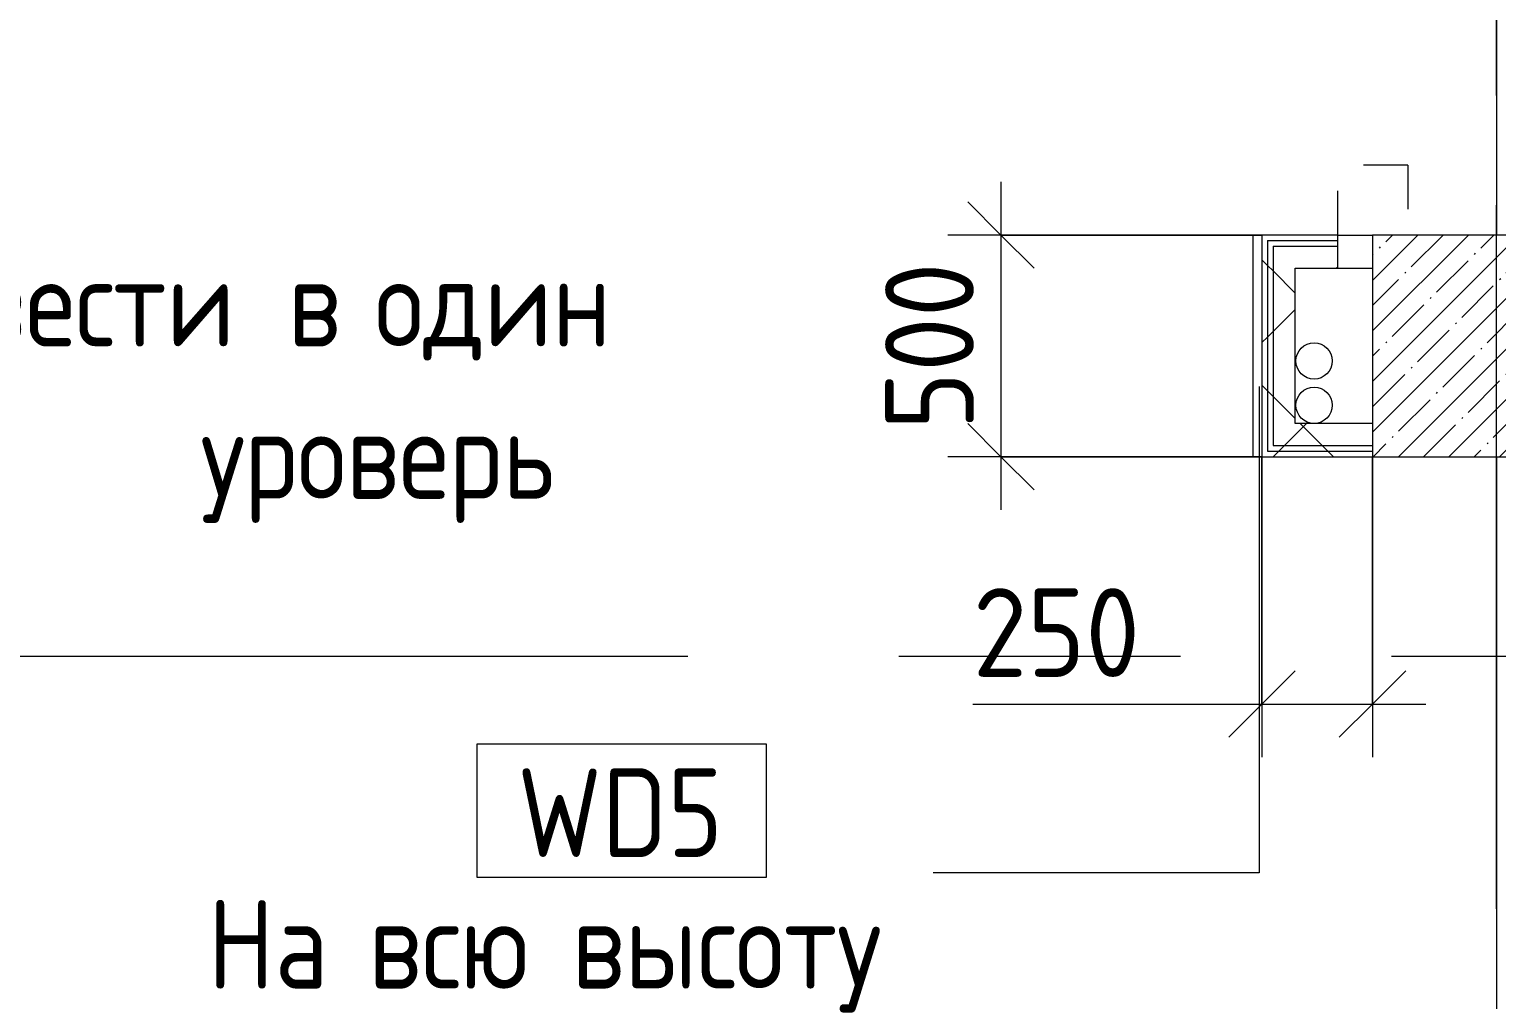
# Model space of a CAD drawing. Header units: millimetres. Extents: x 81037 to 284518, y -8553 to 29000.
# Drawn here: x 117900 to 121210, y 17375 to 19564 of the extents above; entities that cross this region are included whole.
import ezdxf

# ---------------------------------------------------------------- set-up
doc = ezdxf.new("R2010")
doc.units = ezdxf.units.MM
doc.linetypes.add('200_ШТРИХ__ш1_п0_6_', pattern=[160, 100, -60])
doc.linetypes.add('Осевая', pattern=[3175, 635, -476.25, 1587.5, -476.25])
for name, color, linetype, lineweight in [('A-ANNO-DIMS', 7, 'Continuous', 9), ('A-ANNO-DIMS-100', 7, 'Continuous', 9), ('A-DETL', 7, 'Continuous', 9), ('A-DETL-MBND-1', 7, '200_ШТРИХ__ш1_п0_6_', 9), ('A-WALL-IDEN', 7, 'Continuous', 9), ('I-WALL', 7, 'Continuous', 9), ('S-COLS', 7, 'Continuous', 9), ('Оси', 7, 'Continuous', 9), ('Оси-2', 7, 'Осевая', 9)]:
    doc.layers.add(name, color=color, linetype=linetype, lineweight=lineweight)
for name, color, linetype, lineweight, true_color in [('A-FLOR-1', 7, 'Continuous', 9, 0xaaaaaa), ('A-WALL-2', 7, 'Continuous', 13, 0x008040), ('G-ANNO-TEXT-1', 7, 'Continuous', 9, 0x3c3c3c), ('I-WALL-2', 7, 'Continuous', 9, 0x008040)]:
    doc.layers.add(name, color=color, linetype=linetype, lineweight=lineweight, true_color=true_color)
doc.styles.add('GOST Common_1', font='GOST_Common.ttf', dxfattribs={"width": 0.9, "height": 200})
doc.styles.add('ISOCPEUR_1', font='isocpeur.ttf', dxfattribs={"width": 0.9, "height": 200})
doc.dimstyles.new('ISO-2_0_0_9К_Средний_округл2', dxfattribs={"dimscale": 304.8, "dimtxt": 199.196235, "dimasz": 0.492126, "dimexe": 0.393701, "dimexo": 0, "dimgap": 0, "dimtad": 1, "dimdec": 0, "dimrnd": 10, "dimzin": 0, "dimdsep": 46, "dimtxsty": 'ISOCPEUR_1', "dimblk1": 'OBLIQUE', "dimblk2": 'OBLIQUE', "dimsah": 1, "dimcen": 0.09, "dimdle": 0.393701, "dimazin": 0, "dimtfac": 1, "dimtdec": 4, "dimtix": 1, "dimtmove": 0, "dimatfit": 3, "dimfxl": 1, "dimtvp": 1, "dimtolj": 1, "dimtzin": 0, "dimarcsym": 2})
doc.dimstyles.new('ISO-2_0_0_9К_Средний_округл2_1', dxfattribs={"dimscale": 304.8, "dimtxt": 199.196235, "dimasz": 0.492126, "dimexe": 0.393701, "dimexo": 0, "dimgap": 0, "dimtad": 1, "dimdec": 0, "dimrnd": 10, "dimzin": 0, "dimdsep": 46, "dimtxsty": 'ISOCPEUR_1', "dimblk1": 'OBLIQUE', "dimblk2": 'OBLIQUE', "dimsah": 1, "dimcen": 0.09, "dimdle": 0.393701, "dimazin": 0, "dimtfac": 1, "dimtdec": 4, "dimtix": 1, "dimtmove": 1, "dimatfit": 3, "dimfxl": 1, "dimtvp": 1, "dimtolj": 1, "dimtzin": 0, "dimarcsym": 2})
pattern_1 = [(45, (0, 0), (-141.42136, 141.42136), []), (135, (0, 0), (-141.42136, -141.42136), [])]

# ---------------------------------------------------------------- blocks, each defined once
blk = doc.blocks.new('BSC_Колонна _Прямоугольная - 500х500-V18-План монтажа стен и перегородок 2 этажа в осях 23_33')
at = {"layer": 'S-COLS'}
h = blk.add_hatch(dxfattribs=at)
h.set_pattern_fill('FP_36', color=256, style=0, pattern_type=2)
h.set_pattern_definition([(45, (-121180, -18850), (-57.024626, 57.024626), []), (45, (-121122.975, -18850), (-57.024626, 57.024626), [100.806, -20.161, 3.353, -16.808])])
h.paths.add_polyline_path([(-250, -250), (250, -250), (250, 250), (-250, 250), (-250, -196.3)])
for p, q in [((250, 250), (-250, 250)), ((-250, 250), (-250, -250)), ((250, -250), (250, 250)), ((-250, -250), (250, -250))]:
    blk.add_line(p, q, dxfattribs=at)
blk = doc.blocks.new('М_стена2 - Типоразмер-30678229-План монтажа стен и перегородок 2 этажа в осях 23_33')
at = {"layer": 'A-WALL-IDEN'}
for p, q in [((3.258, 1.523), (-3.273, 1.523)), ((-3.273, 1.523), (-3.273, -1.477)), ((3.258, -1.477), (3.258, 1.523)), ((-3.273, -1.477), (3.258, -1.477))]:
    blk.add_line(p, q, dxfattribs=at)
blk = doc.blocks.new('DIMBLOCK71-План монтажа стен и перегородок 2 этажа в осях 23_33')
at = {"layer": 'A-ANNO-DIMS-100'}
for p, q in [((120092, 19220), (120092, 18480)), ((120680.6, 19100), (119972, 19100)), ((120092, 19100), (120680.6, 19100)), ((120680.6, 18600), (119972, 18600)), ((120092, 18600), (120680.6, 18600))]:
    blk.add_line(p, q, dxfattribs=at)
at = {"layer": 'A-ANNO-DIMS-100', "lineweight": 20}
for p, q in [((120092, 19100), (120017, 19175)), ((120092, 19100), (120167, 19025)), ((120092, 18600), (120017, 18675)), ((120092, 18600), (120167, 18525))]:
    blk.add_line(p, q, dxfattribs=at)
at = {"layer": 'A-ANNO-DIMS-100', "color": 0, "insert": (119830.7, 18660.4), "char_height": 200, "width": 455.087, "attachment_point": 1, "rotation": 90, "line_spacing_factor": 1.149209, "style": 'ISOCPEUR_1'}
blk.add_mtext('500', dxfattribs=at)
blk = doc.blocks.new('_Oblique')
at = {"color": 0, "linetype": 'ByBlock', "lineweight": -2}
blk.add_line((-0.5, -0.5), (0.5, 0.5), dxfattribs=at)
blk = doc.blocks.new('DIMBLOCK72-План монтажа стен и перегородок 2 этажа в осях 23_33')
at = {"layer": 'A-ANNO-DIMS-100'}
for p, q in [((120680.6, 18600), (120680.6, 17921.9)), ((120680.6, 18041.9), (120680.6, 18600)), ((120930, 18600), (120930, 17921.9)), ((120930, 18041.9), (120930, 18600)), ((120028.3, 18041.9), (120507.5, 18041.9)), ((120507.5, 18041.9), (120805.3, 18041.9)), ((120560.6, 18041.9), (121050, 18041.9))]:
    blk.add_line(p, q, dxfattribs=at)
at = {"layer": 'A-ANNO-DIMS-100', "lineweight": 20}
for p, q in [((120680.6, 18041.9), (120755.6, 18116.9)), ((120930, 18041.9), (121005, 18116.9)), ((120680.6, 18041.9), (120605.6, 17966.9)), ((120930, 18041.9), (120855, 17966.9))]:
    blk.add_line(p, q, dxfattribs=at)
at = {"layer": 'A-ANNO-DIMS-100', "color": 0, "insert": (120028.3, 18303.2), "char_height": 200, "width": 455.087, "attachment_point": 1, "line_spacing_factor": 1.149209, "style": 'ISOCPEUR_1'}
blk.add_mtext('250', dxfattribs=at)

msp = doc.modelspace()

# ---------------------------------------------------------------- hatches: boundary and pattern name
at = {"layer": 'I-WALL-2'}
h = msp.add_hatch(dxfattribs=at)
h.set_pattern_fill('FP_38', color=256, style=0, pattern_type=2)
h.set_pattern_definition(pattern_1)
h.paths.add_polyline_path([(120693.1, 18600), (120693.1, 19087.5), (120680.6, 19087.5), (120680.6, 18600)])
h = msp.add_hatch(dxfattribs=at)
h.set_pattern_fill('FP_38', color=256, style=0, pattern_type=2)
h.set_pattern_definition(pattern_1)
h.paths.add_polyline_path([(120705.6, 18612.5), (120705.6, 19075), (120693.1, 19075), (120693.1, 18612.5)])
h = msp.add_hatch(dxfattribs=at)
h.set_pattern_fill('FP_38', color=256, style=0, pattern_type=2)
h.set_pattern_definition(pattern_1)
h.paths.add_polyline_path([(120852, 19025), (120852, 19075), (120705.6, 19075), (120705.6, 19025), (120755.6, 19025)])
h = msp.add_hatch(dxfattribs=at)
h.set_pattern_fill('FP_38', color=256, style=0, pattern_type=2)
h.set_pattern_definition(pattern_1)
h.paths.add_polyline_path([(120755.6, 18625), (120755.6, 19025), (120705.6, 19025), (120705.6, 18625)])
h = msp.add_hatch(dxfattribs=at)
h.set_pattern_fill('FP_38', color=256, style=0, pattern_type=2)
h.set_pattern_definition(pattern_1)
h.paths.add_polyline_path([(120930, 18625), (120930, 18675), (120755.6, 18675), (120755.6, 18625)])
h = msp.add_hatch(dxfattribs=at)
h.set_pattern_fill('FP_38', color=256, style=0, pattern_type=2)
h.set_pattern_definition(pattern_1)
h.paths.add_polyline_path([(120930, 18600), (120930, 18612.5), (120693.1, 18612.5), (120693.1, 18600), (120755.6, 18600)])
h = msp.add_hatch(dxfattribs=at)
h.set_pattern_fill('FP_38', color=256, style=0, pattern_type=2)
h.set_pattern_definition(pattern_1)
h.paths.add_polyline_path([(120930, 18612.5), (120930, 18625), (120705.6, 18625), (120705.6, 18612.5), (120755.6, 18612.5)])

# ---------------------------------------------------------------- linework, layer by layer
at = {"layer": 'A-DETL'}
for centre in [(120798.3, 18816), (120798.3, 18716)]:
    msp.add_circle(centre, 41, dxfattribs=at)
at = {"layer": 'A-DETL-MBND-1'}
for p, q in [((120852, 19100), (120852, 19258)), ((121010, 19258), (120852, 19258)), ((121010, 19258), (121010, 19100)), ((120852, 19025), (120930, 19025))]:
    msp.add_line(p, q, dxfattribs=at)
at = {"layer": 'A-FLOR-1'}
for p, q in [((120660.6, 18600), (120660.6, 19100)), ((120660.6, 19100), (120680.6, 19100)), ((120852, 19100), (120930, 19100)), ((120680.6, 18600), (120660.6, 18600))]:
    msp.add_line(p, q, dxfattribs=at)
at = {"layer": 'A-WALL-2'}
for p, q in [((120693.1, 19087.5), (120693.1, 18612.5)), ((120693.1, 19087.5), (120852, 19087.5)), ((120705.6, 19075), (120705.6, 18625)), ((120705.6, 19075), (120852, 19075)), ((120693.1, 18612.5), (120930, 18612.5)), ((120705.6, 18625), (120930, 18625))]:
    msp.add_line(p, q, dxfattribs=at)
at = {"layer": 'A-WALL-IDEN'}
for p, q in [((120674.3, 18758.6), (120674.3, 17661)), ((120674.3, 17661), (119939, 17661))]:
    msp.add_line(p, q, dxfattribs=at)
at = {"layer": 'I-WALL'}
for p, q in [((121210, 19720), (121210, 19100)), ((121210, 18600), (121210, 13900))]:
    msp.add_line(p, q, dxfattribs=at)
at = {"layer": 'I-WALL-2'}
for p, q in [((120680.6, 19100), (120680.6, 18600)), ((120852, 19100), (120680.6, 19100)), ((120852, 19025), (120852, 19100)), ((120755.6, 18675), (120755.6, 19025)), ((120755.6, 19025), (120852, 19025)), ((120930, 18675), (120755.6, 18675)), ((120680.6, 18600), (120930, 18600))]:
    msp.add_line(p, q, dxfattribs=at)
at = {"layer": 'Оси'}
msp.add_line((121210, 19415.1), (121210, 21915.1), dxfattribs=at)
at = {"layer": 'Оси-2'}
for p, q in [((121210, 593.7), (121210, 19415.1)), ((84936.7, 18150), (122760, 18150))]:
    msp.add_line(p, q, dxfattribs=at)

# ---------------------------------------------------------------- block references
at = {"layer": 'A-WALL-IDEN', "xscale": 99.99999999999993, "yscale": 99.99999999999993, "zscale": 99.99999999999993}
msp.add_blockref('М_стена2 - Типоразмер-30678229-План монтажа стен и перегородок 2 этажа в осях 23_33', (119237.1, 17799), dxfattribs=at)
at = {"layer": 'S-COLS'}
msp.add_blockref('BSC_Колонна _Прямоугольная - 500х500-V18-План монтажа стен и перегородок 2 этажа в осях 23_33', (121180, 18850), dxfattribs=at)

# ---------------------------------------------------------------- texts
at = {"layer": 'A-WALL-IDEN', "char_height": 200, "attachment_point": 1, "style": 'GOST Common_1'}
for s, insert, width in [('WD5', (119000.6, 17897), 584.43), ('На', (118301.9, 17600.1), 360.759), ('\\fGOST Common|b0|i0|c204|p34|;\\W.9; ', (118599.6, 17600.1), 79.367), ('\\fGOST Common|b0|i0|c204|p34|;\\W.9; ', (119058, 17600.1), 79.367), ('всю', (118665.1, 17600.1), 476.202), ('высоту', (119123.5, 17600.1), 981.265)]:
    msp.add_mtext(s, dxfattribs=dict(at, insert=insert, width=width))
at = {"layer": 'G-ANNO-TEXT-1', "char_height": 200, "attachment_point": 1, "style": 'GOST Common_1'}
for s, insert, width in [('\\fGOST Common|b0|i0|c204|p34|;\\W.9; ', (118614.1, 19048.7), 79.367), ('ывести ', (117608, 19048.7), 1060.633), ('\\fGOST Common|b0|i0|c204|p34|;\\W.9;в', (118483.1, 19048.7), 158.734), ('один', (118679.6, 19048.7), 634.937), ('уроверь', (118286.7, 18704.8), 1111.139)]:
    msp.add_mtext(s, dxfattribs=dict(at, insert=insert, width=width))

# ---------------------------------------------------------------- dimensions: what is measured, and where the dimension line sits
at = {"layer": 'A-ANNO-DIMS'}
dim = msp.add_linear_dim(base=(120092, 18600), p1=(120680.6, 19100), p2=(120680.6, 18600), angle=90, dimstyle='ISO-2_0_0_9К_Средний_округл2', override={"dimpost": '<>', "dimfxl": 500}, dxfattribs=at)
dim.commit()
dim.dimension.update_dxf_attribs({"geometry": 'DIMBLOCK71-План монтажа стен и перегородок 2 этажа в осях 23_33', "text_midpoint": (119992, 18850)})
dim = msp.add_linear_dim(base=(120930, 18041.9), p1=(120680.6, 18600), p2=(120930, 18600), dimstyle='ISO-2_0_0_9К_Средний_округл2_1', override={"dimpost": '<>', "dimfxl": 249.387924}, dxfattribs=at)
dim.commit()
dim.dimension.update_dxf_attribs({"geometry": 'DIMBLOCK72-План монтажа стен и перегородок 2 этажа в осях 23_33', "text_midpoint": (120255.8, 18169.8), "dimtype": 160})

doc.saveas('drawing.dxf')
